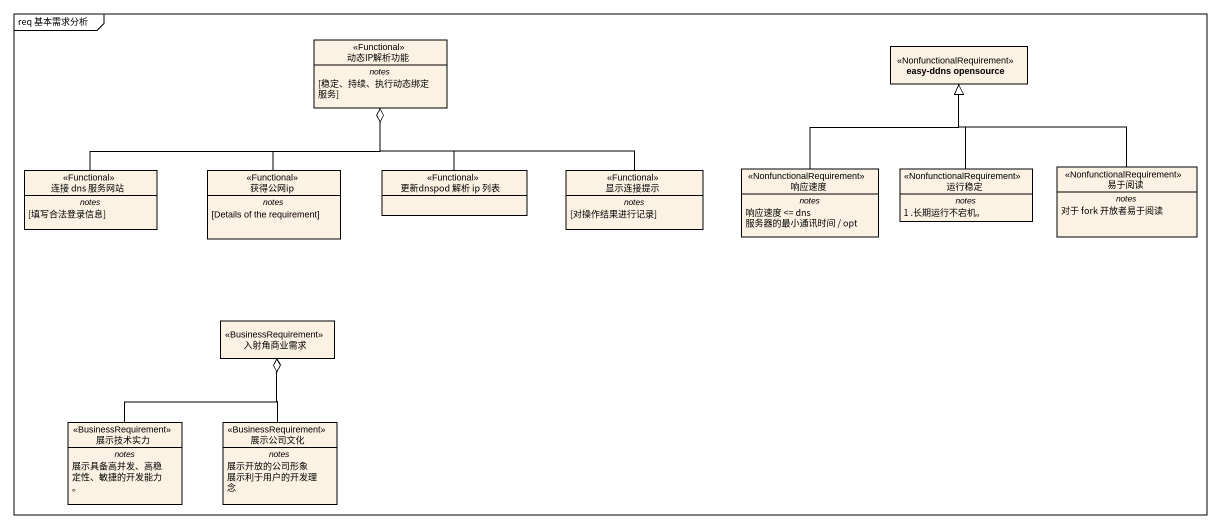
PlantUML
@startuml
mainframe req 基本需求分析
hide circle
hide empty members
class 动态IP解析功能 <<Functional>> {
  -- notes --
  [稳定、持续、执行动态绑定服务]
}
class "easy-ddns opensource" as easy_ddns_opensource <<NonfunctionalRequirement>>
class 易于阅读 <<NonfunctionalRequirement>> {
  -- notes --
  对于 fork 开放者易于阅读
}
class "连接 dns 服务网站" as 连接_dns_服务网站 <<Functional>> {
  -- notes --
  [填写合法登录信息]
}
class 获得公网ip <<Functional>> {
  -- notes --
  [Details of the requirement]
}
class "更新dnspod 解析 ip 列表" as 更新dnspod_解析_ip_列表 <<Functional>>
class 显示连接提示 <<Functional>> {
  -- notes --
  [对操作结果进行记录]
}
class 响应速度 <<NonfunctionalRequirement>> {
  -- notes --
  响应速度 <= dns 服务器的最小通讯时间 / opt
}
class 运行稳定 <<NonfunctionalRequirement>> {
  -- notes --
  1 .长期运行不宕机。
}
class 入射角商业需求 <<BusinessRequirement>>
class 展示技术实力 <<BusinessRequirement>> {
  -- notes --
  展示具备高并发、高稳定性、敏捷的开发能力。
}
class 展示公司文化 <<BusinessRequirement>> {
  -- notes --
  展示开放的公司形象
  展示利于用户的开发理念
}
易于阅读 -up-|> easy_ddns_opensource
连接_dns_服务网站 -right-o 动态IP解析功能
获得公网ip -up-o 动态IP解析功能
更新dnspod_解析_ip_列表 -up-o 动态IP解析功能
显示连接提示 -left-o 动态IP解析功能
响应速度 -up-|> easy_ddns_opensource
运行稳定 -up-|> easy_ddns_opensource
展示技术实力 -up-o 入射角商业需求
展示公司文化 -up-o 入射角商业需求
@enduml
